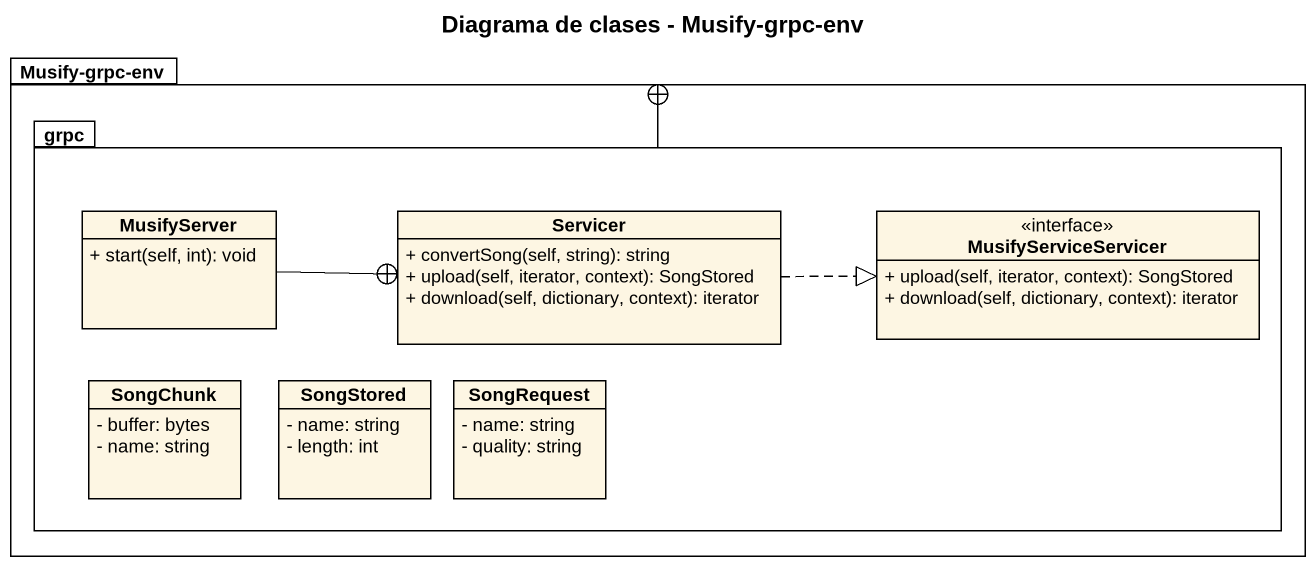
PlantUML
@startuml
title Diagrama de clases - Musify-grpc-env
hide circle
hide empty members
skinparam classAttributeIconSize 0
package "Musify-grpc-env" as Musify_grpc_env {
  package grpc {
    class MusifyServer {
      + start(self, int): void
    }
    class Servicer {
      + convertSong(self, string): string
      + upload(self, iterator, context): SongStored
      + download(self, dictionary, context): iterator
    }
    class MusifyServiceServicer <<interface>> {
      + upload(self, iterator, context): SongStored
      + download(self, dictionary, context): iterator
    }
    class SongChunk {
      - buffer: bytes
      - name: string
    }
    class SongStored {
      - name: string
      - length: int
    }
    class SongRequest {
      - name: string
      - quality: string
    }
  }
}
grpc -up-+ Musify_grpc_env
MusifyServer -right-+ Servicer
Servicer .right.|> MusifyServiceServicer
@enduml
